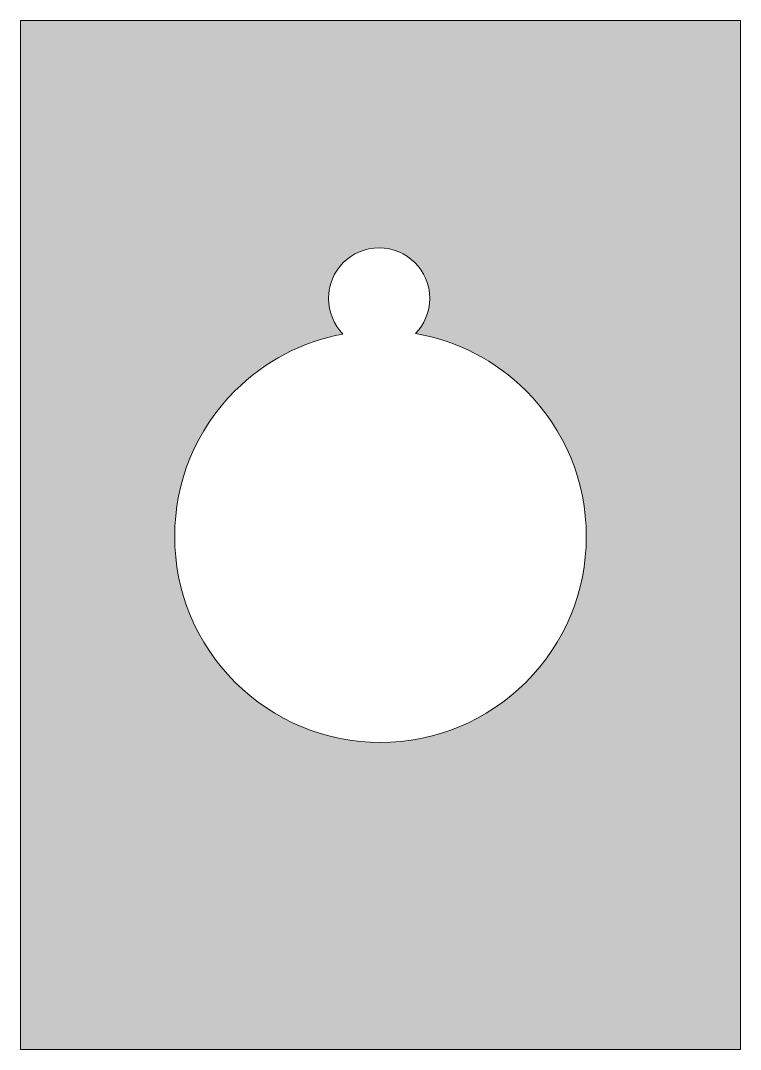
# Model space of a CAD drawing. Header units: centimetres. Extents: x 0.3 to 13.7, y -19.6 to -0.4.
import ezdxf

# ---------------------------------------------------------------- set-up
doc = ezdxf.new("R2010")
doc.units = ezdxf.units.CM
doc.header["$MEASUREMENT"] = 0
doc.layers.add('Layer 1', color=7, linetype='Continuous')

msp = doc.modelspace()

# ---------------------------------------------------------------- hatches: boundary and pattern name
at = {"layer": 'Layer 1', "true_color": 0xb87e2b}
h = msp.add_hatch(color=45, dxfattribs=at)
h.dxf.hatch_style = 2
h.paths.add_polyline_path([(0.262, -0.404), (0.262, -19.611), (13.708, -19.611), (13.708, -0.404)])
edge = h.paths.add_edge_path()
edge.add_spline(control_points=[(9.703, -12.753), (8.977, -13.48), (8.012, -13.879), (6.985, -13.879), (5.958, -13.879), (4.993, -13.48), (4.267, -12.753), (3.541, -12.027), (3.141, -11.062), (3.141, -10.035), (3.141, -9.009), (3.541, -8.043), (4.267, -7.317), (4.825, -6.759), (5.524, -6.394), (6.284, -6.255), (6.116, -6.084), (6.013, -5.849), (6.013, -5.59), (6.013, -5.069), (6.437, -4.645), (6.959, -4.645), (7.48, -4.645), (7.905, -5.069), (7.905, -5.59), (7.905, -5.845), (7.805, -6.076), (7.641, -6.247), (8.418, -6.38), (9.134, -6.748), (9.703, -7.317), (10.429, -8.043), (10.829, -9.009), (10.829, -10.035), (10.829, -11.062), (10.429, -12.027), (9.703, -12.753)], knot_values=[0, 0, 0, 0, 1, 1, 1, 2, 2, 2, 3, 3, 3, 4, 4, 4, 5, 5, 5, 6, 6, 6, 7, 7, 7, 8, 8, 8, 9, 9, 9, 10, 10, 10, 11, 11, 11, 12, 12, 12, 12], degree=3, periodic=1)

# ---------------------------------------------------------------- linework, layer by layer
at = {"layer": 'Layer 1', "lineweight": 0}
msp.add_lwpolyline([(0.262, -0.404), (0.262, -19.611), (13.708, -19.611), (13.708, -0.404), (0.262, -0.404)], dxfattribs=at)
msp.add_open_spline([(9.703, -12.753), (8.977, -13.48), (8.012, -13.879), (6.985, -13.879), (5.958, -13.879), (4.993, -13.48), (4.267, -12.753), (3.541, -12.027), (3.141, -11.062), (3.141, -10.035), (3.141, -9.009), (3.541, -8.043), (4.267, -7.317), (4.825, -6.759), (5.524, -6.394), (6.284, -6.255), (6.116, -6.084), (6.013, -5.849), (6.013, -5.59), (6.013, -5.069), (6.437, -4.645), (6.959, -4.645), (7.48, -4.645), (7.905, -5.069), (7.905, -5.59), (7.905, -5.845), (7.805, -6.076), (7.641, -6.247), (8.418, -6.38), (9.134, -6.748), (9.703, -7.317), (10.429, -8.043), (10.829, -9.009), (10.829, -10.035), (10.829, -11.062), (10.429, -12.027), (9.703, -12.753)], degree=3, knots=[0, 0, 0, 0, 1, 1, 1, 2, 2, 2, 3, 3, 3, 4, 4, 4, 5, 5, 5, 6, 6, 6, 7, 7, 7, 8, 8, 8, 9, 9, 9, 10, 10, 10, 11, 11, 11, 12, 12, 12, 12], dxfattribs=at)

doc.saveas('drawing.dxf')
